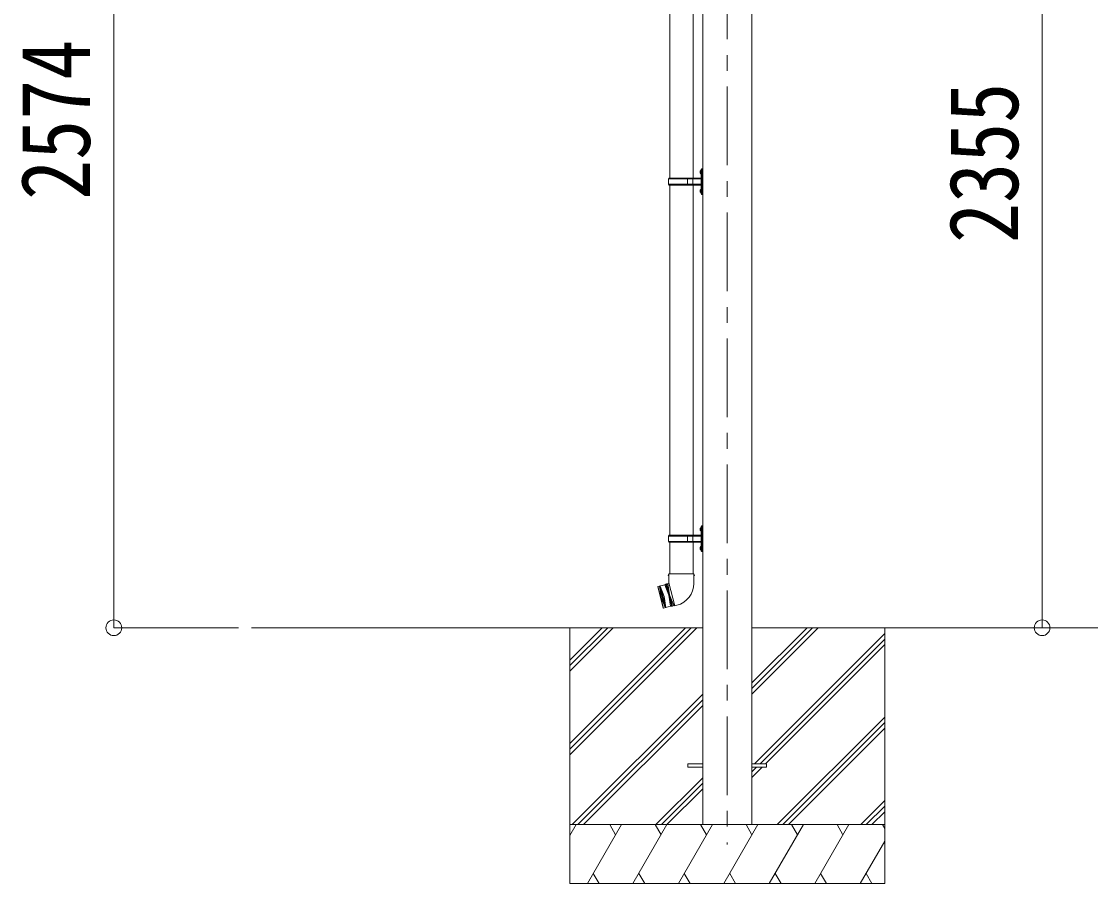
# Model space of a CAD drawing. Units: millimetres at full size, sheet at 1:40. Extents: x -11243 to 11243, y -7760 to 7760.
# Drawn here: x 1942 to 4658, y -5205 to -3014 of the extents above; entities that cross this region are included whole.
import ezdxf
from ezdxf.enums import TextEntityAlignment as Align

# ---------------------------------------------------------------- set-up
doc = ezdxf.new("R2010")
doc.units = ezdxf.units.MM
doc.header["$LTSCALE"] = 40
doc.header["$PDMODE"] = 32
doc.header["$PDSIZE"] = 40
doc.linetypes.add('CHAIN1', pattern=[8, 5, -1, 1, -1])
for name, color, linetype, lineweight in [('0-0_0', 7, 'Continuous', 9), ('0-1_本体', 5, 'CHAIN1', 9), ('0-3_ELV2', 4, 'Continuous', 9), ('0-6_OTH_LINE', 6, 'Continuous', 9), ('0-9_OUTLINE', 7, 'Continuous', 9)]:
    doc.layers.add(name, color=color, linetype=linetype, lineweight=lineweight)
doc.styles.add('ＭＳ ゴシック', font='')
doc.styles.get('ＭＳ ゴシック').set_extended_font_data('MS Gothic')

msp = doc.modelspace()

# ---------------------------------------------------------------- linework, layer by layer
at = {"layer": '0-0_0'}
for p, q in [((2526.47, -4554.69), (3672.53, -4554.69)), ((3335.03, -4554.69), (3335.03, -5204.69)), ((3335.03, -4848.86), (3629.21, -4554.69)), ((3335.03, -4863.01), (3643.35, -4554.69)), ((3335.03, -4877.15), (3657.49, -4554.69)), ((3335.03, -4665.02), (3445.36, -4554.69)), ((3335.03, -4650.88), (3431.22, -4554.69)), ((3335.03, -4636.73), (3417.08, -4554.69)), ((3797.53, -4554.69), (6572.45, -4554.69)), ((3797.53, -4723.02), (3965.86, -4554.69)), ((3797.53, -4708.88), (3951.72, -4554.69)), ((3797.53, -4694.73), (3937.58, -4554.69)), ((4135.03, -4554.69), (4135.03, -5204.69)), ((3804.21, -4900.19), (4135.03, -4569.37)), ((3818.35, -4900.19), (4135.03, -4583.51)), ((3832.49, -4900.19), (4135.03, -4597.65)), ((3341.34, -5054.69), (3672.53, -4723.5)), ((3355.48, -5054.69), (3672.53, -4737.64)), ((3369.62, -5054.69), (3672.53, -4751.78)), ((3861.84, -5054.69), (4135.03, -4781.5)), ((3875.98, -5054.69), (4135.03, -4795.64)), ((3890.12, -5054.69), (4135.03, -4809.78)), ((3797.53, -4935.15), (3823.49, -4909.19)), ((3797.53, -4921.01), (3809.35, -4909.19)), ((3672.53, -4935.63), (3553.47, -5054.69)), ((3567.61, -5054.69), (3672.53, -4949.77)), ((3581.76, -5054.69), (3672.53, -4963.91)), ((4073.97, -5054.69), (4135.03, -4993.63)), ((4088.11, -5054.69), (4135.03, -5007.77)), ((4102.26, -5054.69), (4135.03, -5021.91)), ((4135.03, -5054.69), (3335.03, -5054.69)), ((3335.03, -5082.19), (3350.91, -5054.69)), ((3379.78, -5204.69), (3466.38, -5054.69)), ((3451.38, -5080.67), (3436.38, -5054.69)), ((3495.25, -5204.69), (3581.85, -5054.69)), ((3566.85, -5080.67), (3551.85, -5054.69)), ((3610.72, -5204.69), (3697.32, -5054.69)), ((3682.32, -5080.67), (3667.32, -5054.69)), ((3726.19, -5204.69), (3812.79, -5054.69)), ((3797.79, -5080.67), (3782.79, -5054.69)), ((3841.66, -5204.69), (3928.26, -5054.69)), ((3913.26, -5080.67), (3898.26, -5054.69)), ((3957.13, -5204.69), (4043.73, -5054.69)), ((4013.73, -5054.69), (4028.73, -5080.67)), ((4129.2, -5054.69), (4135.03, -5064.79)), ((4072.6, -5204.69), (4135.03, -5096.55)), ((3394.77, -5178.71), (3409.77, -5204.69)), ((3510.25, -5178.71), (3525.24, -5204.69)), ((3625.72, -5178.71), (3640.72, -5204.69)), ((3741.19, -5178.71), (3756.19, -5204.69)), ((3856.66, -5178.71), (3871.65, -5204.69)), ((3972.13, -5178.71), (3987.12, -5204.69)), ((4087.6, -5178.71), (4102.59, -5204.69)), ((3335.03, -5204.69), (4135.03, -5204.69))]:
    msp.add_line(p, q, dxfattribs=at)
at = {"layer": '0-1_本体'}
msp.add_line((3735.03, -1899.86), (3735.03, -5105.3), dxfattribs=at)
at = {"layer": '0-3_ELV2'}
for p, q in [((3672.53, -5054.69), (3672.53, -2200.79)), ((3797.53, -2200.79), (3797.53, -5054.69)), ((3635.03, -4900.19), (3672.53, -4900.19)), ((3635.03, -4900.19), (3635.03, -4909.19)), ((3635.03, -4909.19), (3672.53, -4909.19)), ((3797.53, -4900.19), (3835.03, -4900.19)), ((3797.53, -4909.19), (3835.03, -4909.19)), ((3835.03, -4900.19), (3835.03, -4909.19))]:
    msp.add_line(p, q, dxfattribs=at)
at = {"layer": '0-6_OTH_LINE'}
for p, q in [((2176.84, -4554.69), (2176.84, -1980.92)), ((4534.7, -2199.69), (4534.7, -4554.69)), ((2176.84, -4554.69), (2493.08, -4554.69)), ((4534.7, -4554.69), (3894.67, -4554.69))]:
    msp.add_line(p, q, dxfattribs=at)
for p in [(2176.84, -4554.69), (4534.7, -4554.69)]:
    msp.add_point(p, dxfattribs=at)
at = {"layer": '0-9_OUTLINE'}
for p, q in [((3588.68, -2522.69), (3588.68, -3412.18)), ((3648.38, -2522.69), (3648.38, -3412.18)), ((3667.5, -3393.04), (3668.13, -3393.04)), ((3667.5, -3393.04), (3667.5, -3401.34)), ((3668.13, -3393.04), (3668.53, -3393.44)), ((3670.53, -3388.69), (3668.53, -3390.69)), ((3668.53, -3390.69), (3668.53, -3451.69)), ((3670.53, -3388.69), (3670.53, -3453.69)), ((3670.53, -3388.69), (3672.53, -3388.69)), ((3585.53, -3414.19), (3586.53, -3412.19)), ((3585.53, -3428.19), (3585.53, -3414.19)), ((3634.02, -3414.19), (3585.53, -3414.19)), ((3668.03, -3412.19), (3586.53, -3412.19)), ((3634.02, -3430.19), (3634.02, -3412.19)), ((3634.78, -3412.19), (3636.78, -3414.19)), ((3668.03, -3414.19), (3636.78, -3414.19)), ((3647.15, -3414.19), (3645.15, -3412.19)), ((3647.15, -3428.19), (3647.15, -3414.19)), ((3666.23, -3395.04), (3668.27, -3396.04)), ((3667.5, -3401.34), (3668.13, -3401.34)), ((3668.27, -3396.04), (3668.88, -3397.19)), ((3585.53, -3428.19), (3586.53, -3430.19)), ((3634.02, -3428.19), (3585.53, -3428.19)), ((3586.53, -3430.19), (3668.03, -3430.19)), ((3588.68, -3430.18), (3588.68, -4319.69)), ((3634.78, -3430.19), (3636.78, -3428.19)), ((3668.03, -3428.19), (3636.78, -3428.19)), ((3647.15, -3428.19), (3645.15, -3430.19)), ((3648.38, -3430.18), (3648.38, -4319.69)), ((3666.23, -3443.04), (3668.27, -3444.04)), ((3667.5, -3441.04), (3668.13, -3441.04)), ((3667.5, -3441.04), (3667.5, -3449.34)), ((3668.13, -3441.04), (3668.13, -3449.34)), ((3668.13, -3441.04), (3668.53, -3441.44)), ((3668.13, -3449.34), (3668.53, -3448.94)), ((3668.27, -3444.04), (3668.88, -3445.19)), ((3667.5, -3449.34), (3668.13, -3449.34)), ((3668.53, -3451.69), (3670.53, -3453.69)), ((3672.53, -3453.69), (3670.53, -3453.69)), ((3666.23, -4302.54), (3668.27, -4303.54)), ((3667.5, -4300.54), (3668.13, -4300.54)), ((3667.5, -4300.54), (3667.5, -4308.84)), ((3667.5, -4308.84), (3668.13, -4308.84)), ((3668.13, -4300.54), (3668.53, -4300.94)), ((3668.27, -4303.54), (3668.88, -4304.69)), ((3670.53, -4296.19), (3668.53, -4298.19)), ((3668.53, -4298.19), (3668.53, -4359.19)), ((3670.53, -4296.19), (3670.53, -4361.19)), ((3670.53, -4296.19), (3672.53, -4296.19)), ((3585.53, -4321.69), (3586.53, -4319.69)), ((3585.53, -4335.69), (3585.53, -4321.69)), ((3634.02, -4321.69), (3585.53, -4321.69)), ((3585.53, -4335.69), (3586.53, -4337.69)), ((3634.02, -4335.69), (3585.53, -4335.69)), ((3668.03, -4319.69), (3586.53, -4319.69)), ((3586.53, -4337.69), (3668.03, -4337.69)), ((3588.68, -4337.69), (3588.68, -4417.39)), ((3634.02, -4337.69), (3634.02, -4319.69)), ((3634.78, -4319.69), (3636.78, -4321.69)), ((3634.78, -4337.69), (3636.78, -4335.69)), ((3668.03, -4321.69), (3636.78, -4321.69)), ((3668.03, -4335.69), (3636.78, -4335.69)), ((3647.15, -4321.69), (3645.15, -4319.69)), ((3647.15, -4335.69), (3645.15, -4337.69)), ((3647.15, -4335.69), (3647.15, -4321.69)), ((3648.38, -4337.69), (3648.38, -4417.39)), ((3666.23, -4350.54), (3668.27, -4351.54)), ((3667.5, -4348.54), (3668.13, -4348.54)), ((3667.5, -4348.54), (3667.5, -4356.84)), ((3667.5, -4356.84), (3668.13, -4356.84)), ((3668.13, -4348.54), (3668.13, -4356.84)), ((3668.13, -4348.54), (3668.53, -4348.94)), ((3668.13, -4356.84), (3668.53, -4356.44)), ((3668.27, -4351.54), (3668.88, -4352.69)), ((3668.53, -4359.19), (3670.53, -4361.19)), ((3672.53, -4361.19), (3670.53, -4361.19)), ((3586.83, -4417.39), (3585.13, -4421.89)), ((3586.86, -4422.39), (3585.13, -4421.89)), ((3650.23, -4417.39), (3586.83, -4417.39)), ((3586.83, -4417.39), (3586.97, -4440.63)), ((3650.23, -4417.39), (3650.08, -4442.39)), ((3558.25, -4450.92), (3558.6, -4450.31)), ((3558.25, -4450.92), (3572.56, -4504.33)), ((3576.47, -4445.52), (3558.6, -4450.31)), ((3573.17, -4504.69), (3558.6, -4450.31)), ((3562.46, -4449.27), (3577.03, -4503.65)), ((3566.85, -4477.24), (3562.46, -4449.27)), ((3564.4, -4448.75), (3578.97, -4503.14)), ((3574.58, -4475.17), (3564.4, -4448.75)), ((3579.11, -4443.78), (3576.47, -4445.52)), ((3579.11, -4443.78), (3581.04, -4443.26)), ((3594.2, -4500.09), (3579.11, -4443.78)), ((3584, -4442.72), (3581.04, -4443.26)), ((3581.04, -4443.26), (3596.13, -4499.57)), ((3586.9, -4441.95), (3584, -4442.72)), ((3584, -4442.72), (3588.58, -4471.42)), ((3586.97, -4440.63), (3586.58, -4440.74)), ((3586.58, -4440.74), (3602.18, -4498.99)), ((3566.85, -4477.24), (3577.03, -4503.65)), ((3574.58, -4475.17), (3578.97, -4503.14)), ((3598.96, -4498.55), (3588.58, -4471.42)), ((3573.17, -4504.69), (3572.56, -4504.33)), ((3591.04, -4499.9), (3573.17, -4504.69)), ((3594.2, -4500.09), (3591.04, -4499.9)), ((3594.2, -4500.09), (3596.13, -4499.57)), ((3598.96, -4498.55), (3596.13, -4499.57)), ((3601.86, -4497.78), (3598.96, -4498.55)), ((3602.18, -4498.99), (3607.09, -4497.67))]:
    msp.add_line(p, q, dxfattribs=at)
for points in [[(3668.13, -3393.04), (3668.13, -3401.34), (3668.53, -3400.94)], [(3666.23, -3399.34), (3668.27, -3398.34), (3668.88, -3397.19)], [(3666.23, -3447.34), (3668.27, -3446.34), (3668.88, -3445.19)], [(3666.23, -4306.84), (3668.27, -4305.84), (3668.88, -4304.69)], [(3668.13, -4300.54), (3668.13, -4308.84), (3668.53, -4308.44)], [(3666.23, -4354.84), (3668.27, -4353.84), (3668.88, -4352.69)], [(3650.23, -4417.39), (3651.73, -4421.89), (3650.2, -4422.39)], [(3576.47, -4445.52), (3586.65, -4471.93), (3591.04, -4499.9)]]:
    msp.add_lwpolyline(points, dxfattribs=at)
for centre, radius, start, end in [((3671.83, -3397.19), 6, 136.21765, 223.78235), ((3668.03, -3411.69), 0.5, 270, 0), ((3668.03, -3413.69), 0.5, 270, 0), ((3671.83, -3445.19), 6, 136.21765, 223.78235), ((3668.03, -3428.69), 0.5, 0, 90), ((3668.03, -3430.69), 0.5, 0, 90), ((3671.83, -4304.69), 6, 136.21765, 223.78235), ((3668.03, -4319.19), 0.5, 270, 0), ((3668.03, -4321.19), 0.5, 270, 0), ((3668.03, -4336.19), 0.5, 0, 90), ((3668.03, -4338.19), 0.5, 0, 90), ((3671.83, -4352.69), 6, 136.21765, 223.78235), ((3592.08, -4441.65), 58, 285, 359.65623)]:
    msp.add_arc(centre, radius, start, end, dxfattribs=at)

# ---------------------------------------------------------------- texts
at = {"layer": '0-6_OTH_LINE', "color": 7, "style": 'ＭＳ ゴシック', "width": 0.85}
for s, p in [('2574', (2168.84, -3467.8)), ('2355', (4526.7, -3577.19))]:
    msp.add_text(s, height=176, rotation=90, dxfattribs=at).set_placement(p, align=Align.BOTTOM_LEFT)

doc.saveas('drawing.dxf')
